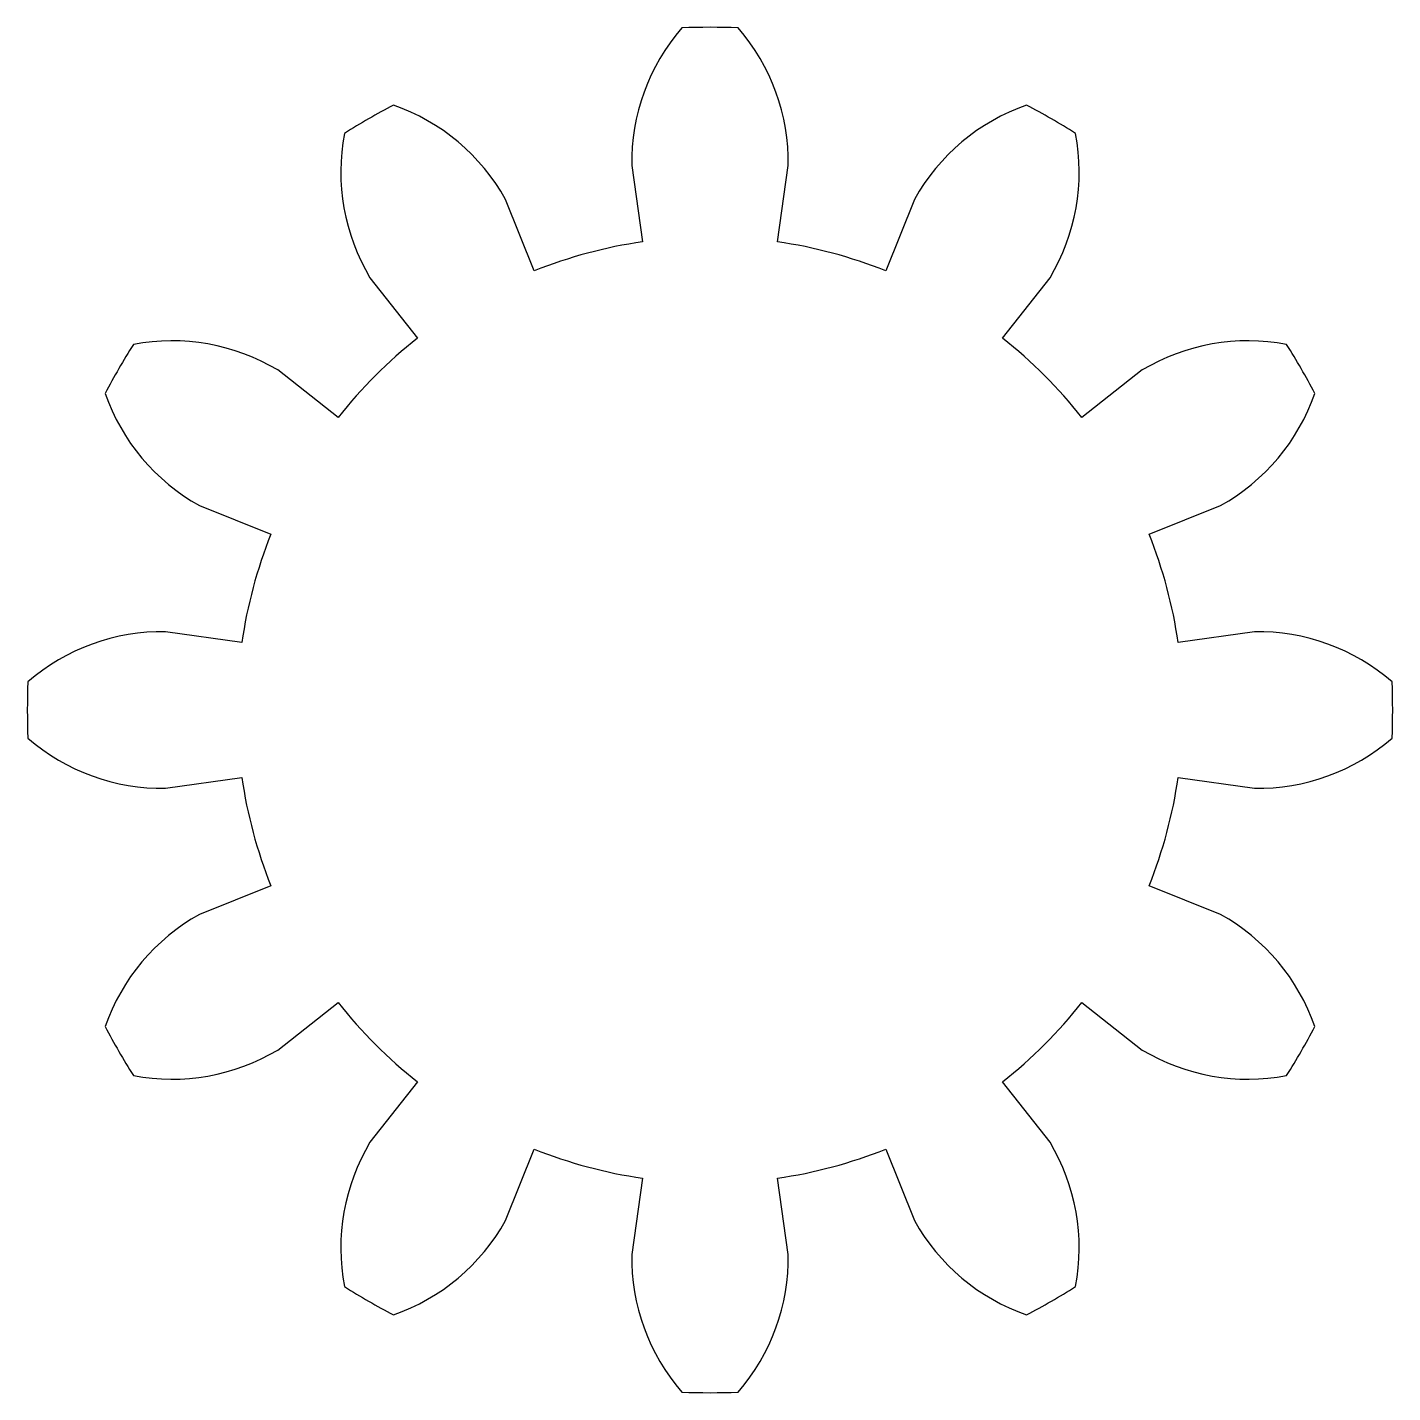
# Model space of a CAD drawing. Header units: millimetres. Extents: x -42 to 42, y -42 to 42.
import ezdxf

# ---------------------------------------------------------------- set-up
doc = ezdxf.new("R2010")
doc.units = ezdxf.units.MM
doc.layers.add('PROFILE', color=1, linetype='CONTINUOUS')

msp = doc.modelspace()

# ---------------------------------------------------------------- linework, layer by layer
at = {"layer": 'PROFILE'}
msp.add_lwpolyline([(28.803402, -4.144157), (33.489245, -4.818283, 0.183742), (41.96397, -1.739309, 0.020715), (41.96397, 1.739309, 0.183742), (33.489245, 4.818283), (28.803402, 4.144157, 0.059521), (27.016556, 10.812756), (31.411679, 12.571867, 0.183742), (37.211519, 19.4757, 0.020715), (35.47221, 22.488271, 0.183742), (26.593395, 20.917378), (22.872399, 17.990646, 0.059521), (17.990646, 22.872399), (20.917378, 26.593395, 0.183742), (22.488271, 35.47221, 0.020715), (19.4757, 37.211519, 0.183742), (12.571867, 31.411679), (10.812756, 27.016556, 0.059521), (4.144157, 28.803402), (4.818283, 33.489245, 0.183742), (1.739309, 41.96397, 0.020715), (-1.739309, 41.96397, 0.183742), (-4.818283, 33.489245), (-4.144157, 28.803402, 0.059521), (-10.812756, 27.016556), (-12.571867, 31.411679, 0.183742), (-19.4757, 37.211519, 0.020715), (-22.488271, 35.47221, 0.183742), (-20.917378, 26.593395), (-17.990646, 22.872399, 0.059521), (-22.872399, 17.990646), (-26.593395, 20.917378, 0.183742), (-35.47221, 22.488271, 0.020715), (-37.211519, 19.4757, 0.183742), (-31.411679, 12.571867), (-27.016556, 10.812756, 0.059521), (-28.803402, 4.144157), (-33.489245, 4.818283, 0.183742), (-41.96397, 1.739309, 0.020715), (-41.96397, -1.739309, 0.183742), (-33.489245, -4.818283), (-28.803402, -4.144157, 0.059521), (-27.016556, -10.812756), (-31.411679, -12.571867, 0.183742), (-37.211519, -19.4757, 0.020715), (-35.47221, -22.488271, 0.183742), (-26.593395, -20.917378), (-22.872399, -17.990646, 0.059521), (-17.990646, -22.872399), (-20.917378, -26.593395, 0.183742), (-22.488271, -35.47221, 0.020715), (-19.4757, -37.211519, 0.183742), (-12.571867, -31.411679), (-10.812756, -27.016556, 0.059521), (-4.144157, -28.803402), (-4.818283, -33.489245, 0.183742), (-1.739309, -41.96397, 0.020715), (1.739309, -41.96397, 0.183742), (4.818283, -33.489245), (4.144157, -28.803402, 0.059521), (10.812756, -27.016556), (12.571867, -31.411679, 0.183742), (19.4757, -37.211519, 0.020715), (22.488271, -35.47221, 0.183742), (20.917378, -26.593395), (17.990646, -22.872399, 0.059521), (22.872399, -17.990646), (26.593395, -20.917378, 0.183742), (35.47221, -22.488271, 0.020715), (37.211519, -19.4757, 0.183742), (31.411679, -12.571867), (27.016556, -10.812756, 0.059521)], format="xyb", close=True, dxfattribs=at)

doc.saveas('drawing.dxf')
